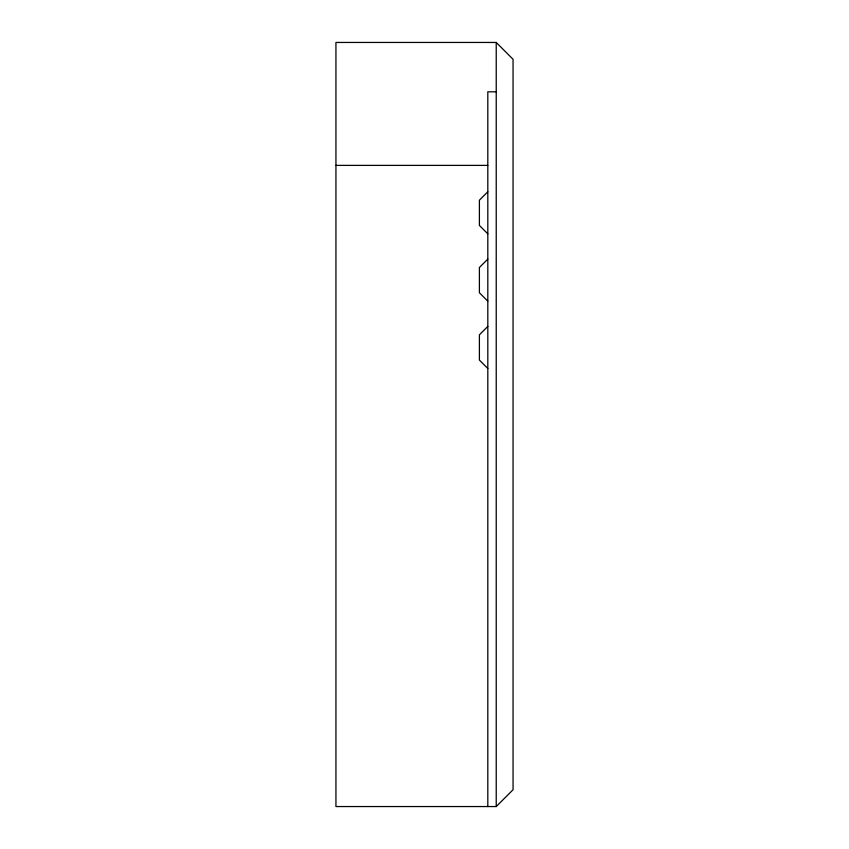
<?xml version="1.0" encoding="UTF-8"?>
<svg xmlns="http://www.w3.org/2000/svg" width="849" height="849" viewBox="0 0 849 849"><rect width="100%" height="100%" fill="white"/><g stroke="black" fill="none" stroke-linecap="round" stroke-linejoin="round"><path stroke-width="1.27" d="M487.814 191.778L479.398 200.194L479.398 225.431L487.814 233.846M487.814 259.094L479.398 267.509L479.398 292.746L487.814 301.162M487.814 326.409L479.398 334.814L479.398 360.061L487.814 368.477M496.23 806.55L513.061 789.719L513.061 59.292L496.23 42.45L335.939 42.45L335.939 806.55L496.23 806.55L496.23 42.45M496.23 91.809L487.814 91.809L487.814 806.55M335.939 165.385L487.814 165.385"/></g></svg>
